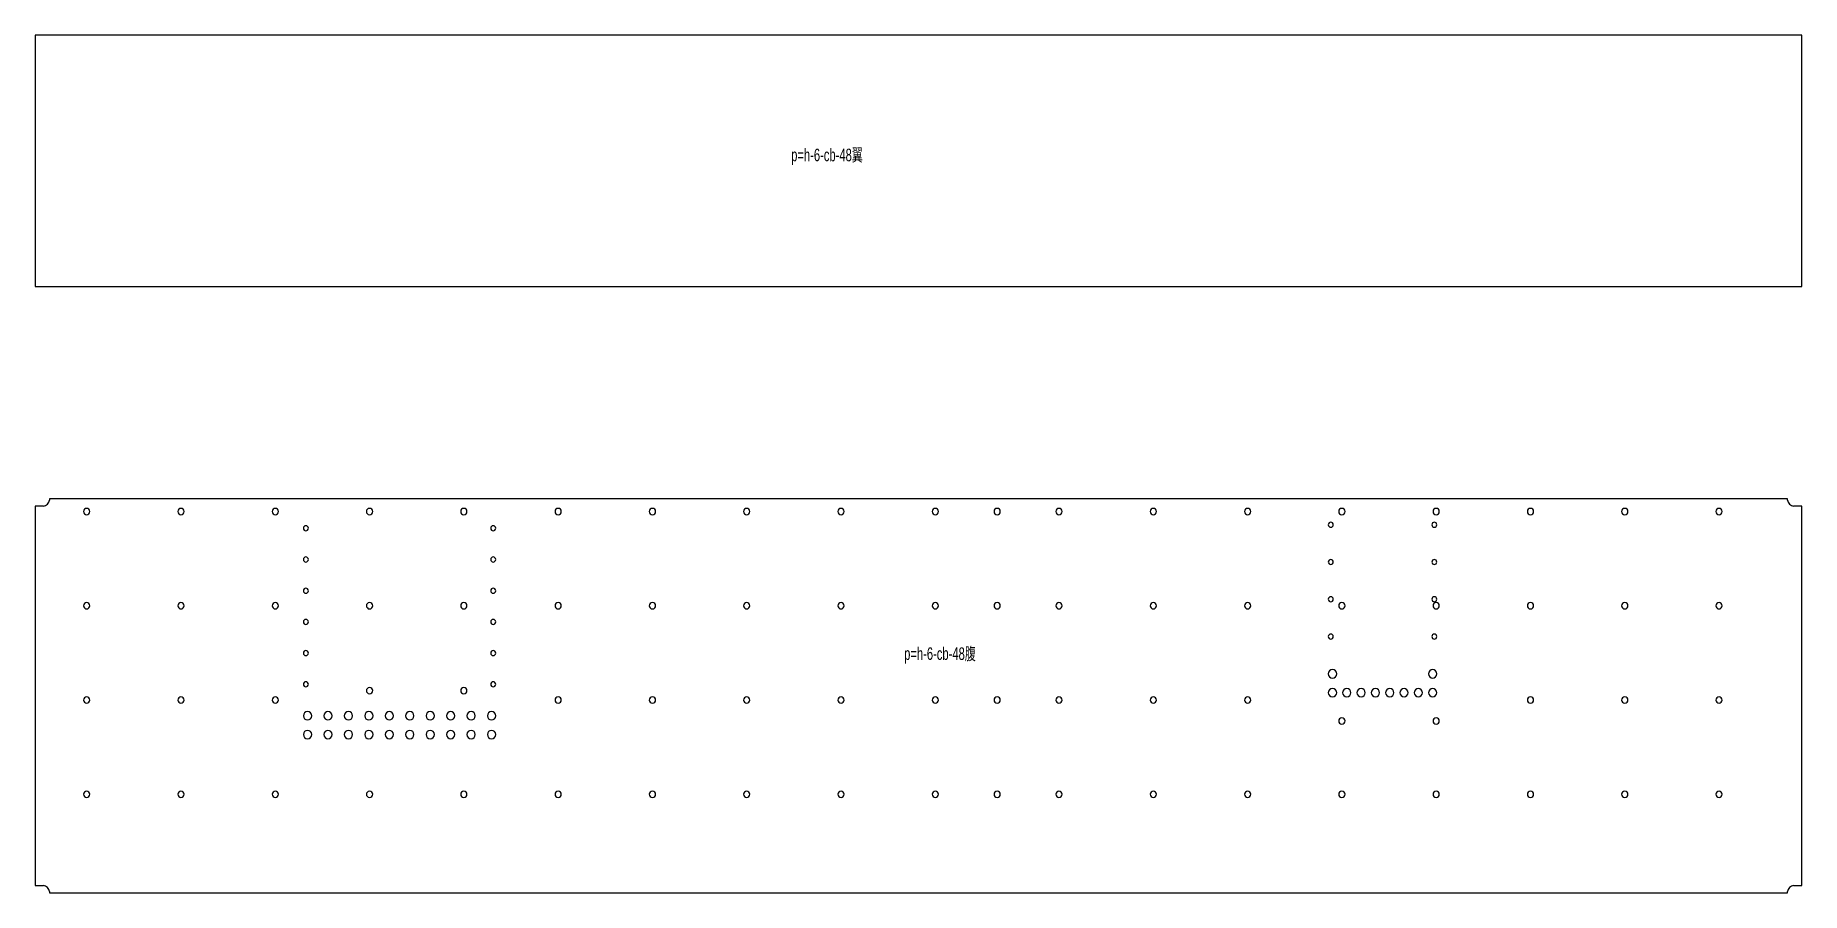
# Model space of a CAD drawing. Header units: millimetres. Extents: x 308 to 8738, y 345 to 4439.
import ezdxf

# ---------------------------------------------------------------- set-up
doc = ezdxf.new("R2010")
doc.units = ezdxf.units.MM
doc.layers.add('PartMark', color=3, linetype='Continuous', lineweight=0)
doc.styles.add('romsim', font='ARIAL.TTF')

msp = doc.modelspace()

# ---------------------------------------------------------------- linework, layer by layer
at = {"color": 7}
for p, q in [((308.4, 4438.9), (308.4, 3238.9)), ((8737.5, 4438.9), (308.4, 4438.9)), ((8737.5, 3238.9), (8737.5, 4438.9)), ((308.4, 3238.9), (8737.5, 3238.9)), ((376.4, 2225), (376, 2219.6)), ((8669.5, 2225), (376.4, 2225)), ((8670, 2219.6), (8669.5, 2225)), ((308.4, 2190), (308.4, 380)), ((341.4, 2190), (308.4, 2190)), ((346.9, 2190.5), (341.4, 2190)), ((8704.5, 2190), (8699, 2190.5)), ((8737.5, 2190), (8704.5, 2190)), ((8737.5, 380), (8737.5, 2190)), ((308.4, 380), (341.4, 380)), ((341.4, 380), (346.9, 379.6)), ((376, 350.5), (376.4, 345)), ((376.4, 345), (8669.5, 345)), ((8669.5, 345), (8670, 350.5)), ((8699, 379.6), (8704.5, 380)), ((8704.5, 380), (8737.5, 380))]:
    msp.add_line(p, q, dxfattribs=at)
for centre, radius, start, end in [((341.4, 2225), 35, 279, 351), ((8704.5, 2225), 35, 189, 261), ((553.4, 2165), 15, 0, 180), ((553.4, 2165), 15, 180, 0), ((1003.4, 2165), 15, 0, 180), ((1003.4, 2165), 15, 180, 0), ((1453.4, 2165), 15, 0, 180), ((1453.4, 2165), 15, 180, 0), ((1903.4, 2165), 15, 0, 180), ((1903.4, 2165), 15, 180, 0), ((2353.4, 2165), 15, 0, 180), ((2353.4, 2165), 15, 180, 0), ((2803.4, 2165), 15, 0, 180), ((2803.4, 2165), 15, 180, 0), ((3253.4, 2165), 15, 0, 180), ((3253.4, 2165), 15, 180, 0), ((3703.4, 2165), 15, 0, 180), ((3703.4, 2165), 15, 180, 0), ((4153.4, 2165), 15, 0, 180), ((4153.4, 2165), 15, 180, 0), ((4603.4, 2165), 15, 0, 180), ((4603.4, 2165), 15, 180, 0), ((4898.4, 2165), 15, 0, 180), ((4898.4, 2165), 15, 180, 0), ((5193.4, 2165), 15, 0, 180), ((5193.4, 2165), 15, 180, 0), ((5643.4, 2165), 15, 0, 180), ((5643.4, 2165), 15, 180, 0), ((6093.4, 2165), 15, 0, 180), ((6093.4, 2165), 15, 180, 0), ((6490.5, 2102), 12, 0, 180), ((6543.4, 2165), 15, 0, 180), ((6543.4, 2165), 15, 180, 0), ((6984.5, 2102), 12, 0, 180), ((6993.4, 2165), 15, 0, 180), ((6993.4, 2165), 15, 180, 0), ((7443.4, 2165), 15, 0, 180), ((7443.4, 2165), 15, 180, 0), ((7893.4, 2165), 15, 0, 180), ((7893.4, 2165), 15, 180, 0), ((8343.4, 2165), 15, 0, 180), ((8343.4, 2165), 15, 180, 0), ((1599.5, 2085), 12, 0, 180), ((1599.5, 2085), 12, 180, 0), ((2493.5, 2085), 12, 0, 180), ((2493.5, 2085), 12, 180, 0), ((6490.5, 2102), 12, 180, 0), ((6984.5, 2102), 12, 180, 0), ((1599.5, 1936), 12, 0, 180), ((2493.5, 1936), 12, 0, 180), ((1599.5, 1936), 12, 180, 0), ((2493.5, 1936), 12, 180, 0), ((6490.5, 1924), 12, 0, 180), ((6490.5, 1924), 12, 180, 0), ((6984.5, 1924), 12, 0, 180), ((6984.5, 1924), 12, 180, 0), ((1599.5, 1787), 12, 0, 180), ((1599.5, 1787), 12, 180, 0), ((2493.5, 1787), 12, 0, 180), ((2493.5, 1787), 12, 180, 0), ((553.4, 1715), 15, 0, 180), ((553.4, 1715), 15, 180, 0), ((1003.4, 1715), 15, 0, 180), ((1003.4, 1715), 15, 180, 0), ((1453.4, 1715), 15, 0, 180), ((1453.4, 1715), 15, 180, 0), ((1903.4, 1715), 15, 0, 180), ((1903.4, 1715), 15, 180, 0), ((2353.4, 1715), 15, 0, 180), ((2353.4, 1715), 15, 180, 0), ((2803.4, 1715), 15, 0, 180), ((2803.4, 1715), 15, 180, 0), ((3253.4, 1715), 15, 0, 180), ((3253.4, 1715), 15, 180, 0), ((3703.4, 1715), 15, 0, 180), ((3703.4, 1715), 15, 180, 0), ((4153.4, 1715), 15, 0, 180), ((4153.4, 1715), 15, 180, 0), ((4603.4, 1715), 15, 0, 180), ((4603.4, 1715), 15, 180, 0), ((4898.4, 1715), 15, 0, 180), ((4898.4, 1715), 15, 180, 0), ((5193.4, 1715), 15, 0, 180), ((5193.4, 1715), 15, 180, 0), ((5643.4, 1715), 15, 0, 180), ((5643.4, 1715), 15, 180, 0), ((6093.4, 1715), 15, 0, 180), ((6093.4, 1715), 15, 180, 0), ((6490.5, 1746), 12, 0, 180), ((6490.5, 1746), 12, 180, 0), ((6543.4, 1715), 15, 0, 180), ((6543.4, 1715), 15, 180, 0), ((6984.5, 1746), 12, 0, 180), ((6984.5, 1746), 12, 180, 0), ((6993.4, 1715), 15, 0, 180), ((6993.4, 1715), 15, 180, 0), ((7443.4, 1715), 15, 0, 180), ((7443.4, 1715), 15, 180, 0), ((7893.4, 1715), 15, 0, 180), ((7893.4, 1715), 15, 180, 0), ((8343.4, 1715), 15, 0, 180), ((8343.4, 1715), 15, 180, 0), ((1599.5, 1638), 12, 0, 180), ((1599.5, 1638), 12, 180, 0), ((2493.5, 1638), 12, 0, 180), ((2493.5, 1638), 12, 180, 0), ((6490.5, 1568), 12, 0, 180), ((6490.5, 1568), 12, 180, 0), ((6984.5, 1568), 12, 0, 180), ((6984.5, 1568), 12, 180, 0), ((1599.5, 1489), 12, 0, 180), ((1599.5, 1489), 12, 180, 0), ((2493.5, 1489), 12, 0, 180), ((2493.5, 1489), 12, 180, 0), ((1599.5, 1340), 12, 0, 180), ((2493.5, 1340), 12, 0, 180), ((6498.5, 1390), 20, 0, 180), ((6498.5, 1390), 20, 180, 0), ((6976.5, 1390), 20, 0, 180), ((6976.5, 1390), 20, 180, 0), ((553.4, 1265), 15, 0, 180), ((553.4, 1265), 15, 180, 0), ((1003.4, 1265), 15, 0, 180), ((1003.4, 1265), 15, 180, 0), ((1453.4, 1265), 15, 0, 180), ((1453.4, 1265), 15, 180, 0), ((1599.5, 1340), 12, 180, 0), ((1903.4, 1310), 15, 0, 180), ((1903.4, 1310), 15, 180, 0), ((2353.4, 1310), 15, 0, 180), ((2353.4, 1310), 15, 180, 0), ((2493.5, 1340), 12, 180, 0), ((2803.4, 1265), 15, 0, 180), ((2803.4, 1265), 15, 180, 0), ((3253.4, 1265), 15, 0, 180), ((3253.4, 1265), 15, 180, 0), ((3703.4, 1265), 15, 0, 180), ((3703.4, 1265), 15, 180, 0), ((4153.4, 1265), 15, 0, 180), ((4153.4, 1265), 15, 180, 0), ((4603.4, 1265), 15, 0, 180), ((4603.4, 1265), 15, 180, 0), ((4898.4, 1265), 15, 0, 180), ((4898.4, 1265), 15, 180, 0), ((5193.4, 1265), 15, 0, 180), ((5193.4, 1265), 15, 180, 0), ((5643.4, 1265), 15, 0, 180), ((5643.4, 1265), 15, 180, 0), ((6093.4, 1265), 15, 0, 180), ((6093.4, 1265), 15, 180, 0), ((6498.5, 1300), 20, 0, 180), ((6498.5, 1300), 20, 180, 0), ((6566.8, 1300), 20, 0, 180), ((6566.8, 1300), 20, 180, 0), ((6635, 1300), 20, 0, 180), ((6635, 1300), 20, 180, 0), ((6703.3, 1300), 20, 0, 180), ((6703.3, 1300), 20, 180, 0), ((6771.6, 1300), 20, 0, 180), ((6771.6, 1300), 20, 180, 0), ((6839.9, 1300), 20, 0, 180), ((6839.9, 1300), 20, 180, 0), ((6908.2, 1300), 20, 0, 180), ((6908.2, 1300), 20, 180, 0), ((6976.5, 1300), 20, 0, 180), ((6976.5, 1300), 20, 180, 0), ((7443.4, 1265), 15, 0, 180), ((7443.4, 1265), 15, 180, 0), ((7893.4, 1265), 15, 0, 180), ((7893.4, 1265), 15, 180, 0), ((8343.4, 1265), 15, 0, 180), ((8343.4, 1265), 15, 180, 0), ((1607.5, 1190), 20, 0, 180), ((1607.5, 1190), 20, 180, 0), ((1705, 1190), 20, 0, 180), ((1705, 1190), 20, 180, 0), ((1802.6, 1190), 20, 0, 180), ((1802.6, 1190), 20, 180, 0), ((1900.1, 1190), 20, 0, 180), ((1900.1, 1190), 20, 180, 0), ((1997.7, 1190), 20, 0, 180), ((1997.7, 1190), 20, 180, 0), ((2095.2, 1190), 20, 0, 180), ((2095.2, 1190), 20, 180, 0), ((2192.8, 1190), 20, 0, 180), ((2192.8, 1190), 20, 180, 0), ((2290.4, 1190), 20, 0, 180), ((2290.4, 1190), 20, 180, 0), ((2387.9, 1190), 20, 0, 180), ((2387.9, 1190), 20, 180, 0), ((2485.5, 1190), 20, 0, 180), ((2485.5, 1190), 20, 180, 0), ((1607.5, 1100), 20, 0, 180), ((1607.5, 1100), 20, 180, 0), ((1705, 1100), 20, 0, 180), ((1705, 1100), 20, 180, 0), ((1802.6, 1100), 20, 0, 180), ((1802.6, 1100), 20, 180, 0), ((1900.1, 1100), 20, 0, 180), ((1900.1, 1100), 20, 180, 0), ((1997.7, 1100), 20, 0, 180), ((1997.7, 1100), 20, 180, 0), ((2095.2, 1100), 20, 0, 180), ((2095.2, 1100), 20, 180, 0), ((2192.8, 1100), 20, 0, 180), ((2192.8, 1100), 20, 180, 0), ((2290.4, 1100), 20, 0, 180), ((2290.4, 1100), 20, 180, 0), ((2387.9, 1100), 20, 0, 180), ((2387.9, 1100), 20, 180, 0), ((2485.5, 1100), 20, 0, 180), ((2485.5, 1100), 20, 180, 0), ((6543.4, 1165), 15, 0, 180), ((6543.4, 1165), 15, 180, 0), ((6993.4, 1165), 15, 0, 180), ((6993.4, 1165), 15, 180, 0), ((553.4, 815), 15, 0, 180), ((553.4, 815), 15, 180, 0), ((1003.4, 815), 15, 0, 180), ((1003.4, 815), 15, 180, 0), ((1453.4, 815), 15, 0, 180), ((1453.4, 815), 15, 180, 0), ((1903.4, 815), 15, 0, 180), ((1903.4, 815), 15, 180, 0), ((2353.4, 815), 15, 0, 180), ((2353.4, 815), 15, 180, 0), ((2803.4, 815), 15, 0, 180), ((2803.4, 815), 15, 180, 0), ((3253.4, 815), 15, 0, 180), ((3253.4, 815), 15, 180, 0), ((3703.4, 815), 15, 0, 180), ((3703.4, 815), 15, 180, 0), ((4153.4, 815), 15, 0, 180), ((4153.4, 815), 15, 180, 0), ((4603.4, 815), 15, 0, 180), ((4603.4, 815), 15, 180, 0), ((4898.4, 815), 15, 0, 180), ((4898.4, 815), 15, 180, 0), ((5193.4, 815), 15, 0, 180), ((5193.4, 815), 15, 180, 0), ((5643.4, 815), 15, 0, 180), ((5643.4, 815), 15, 180, 0), ((6093.4, 815), 15, 0, 180), ((6093.4, 815), 15, 180, 0), ((6543.4, 815), 15, 0, 180), ((6543.4, 815), 15, 180, 0), ((6993.4, 815), 15, 0, 180), ((6993.4, 815), 15, 180, 0), ((7443.4, 815), 15, 0, 180), ((7443.4, 815), 15, 180, 0), ((7893.4, 815), 15, 0, 180), ((7893.4, 815), 15, 180, 0), ((8343.4, 815), 15, 0, 180), ((8343.4, 815), 15, 180, 0), ((341.4, 345), 35, 9, 81), ((8704.5, 345), 35, 99, 171)]:
    msp.add_arc(centre, radius, start, end, dxfattribs=at)

# ---------------------------------------------------------------- texts
at = {"layer": 'PartMark', "color": 7, "style": 'romsim', "width": 0.6375}
for s, p in [('p=h-6-cb-48翼', (3915.3, 3837.4)), ('p=h-6-cb-48腹', (4454.4, 1456.4))]:
    msp.add_text(s, height=60, dxfattribs=at).set_placement(p)

doc.saveas('drawing.dxf')
